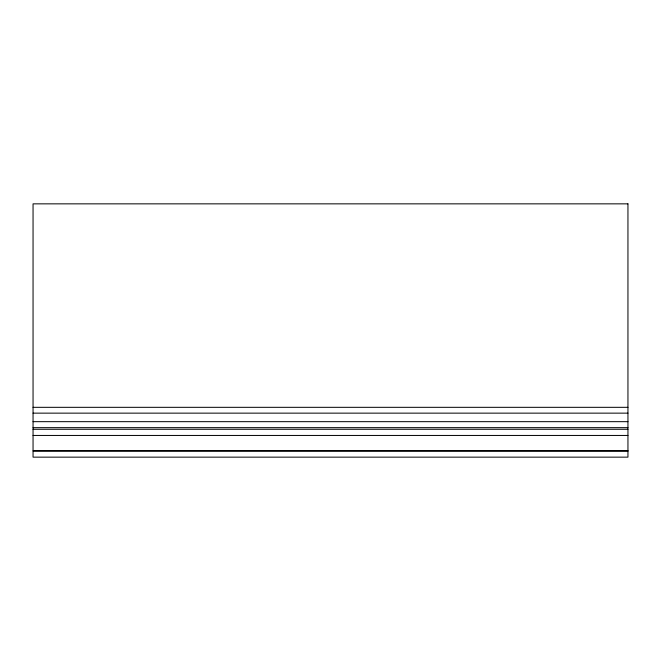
<?xml version="1.0" encoding="UTF-8"?>
<svg xmlns="http://www.w3.org/2000/svg" width="661" height="661" viewBox="0 0 661 661"><rect width="100%" height="100%" fill="white"/><g stroke="black" fill="none" stroke-linecap="round" stroke-linejoin="round"><path stroke-width="0.99" d="M33.05 407.325L627.95 407.325M33.05 413.142L627.95 413.142M33.05 421.668L627.95 421.668M33.05 427.659L627.95 427.659M33.05 429.278L627.95 429.278M33.05 435.45L627.95 435.45M627.95 203.852L33.05 203.852L33.05 457.148L627.95 457.148L627.95 203.852M627.95 450.909L33.05 450.909L627.95 450.959"/></g></svg>
